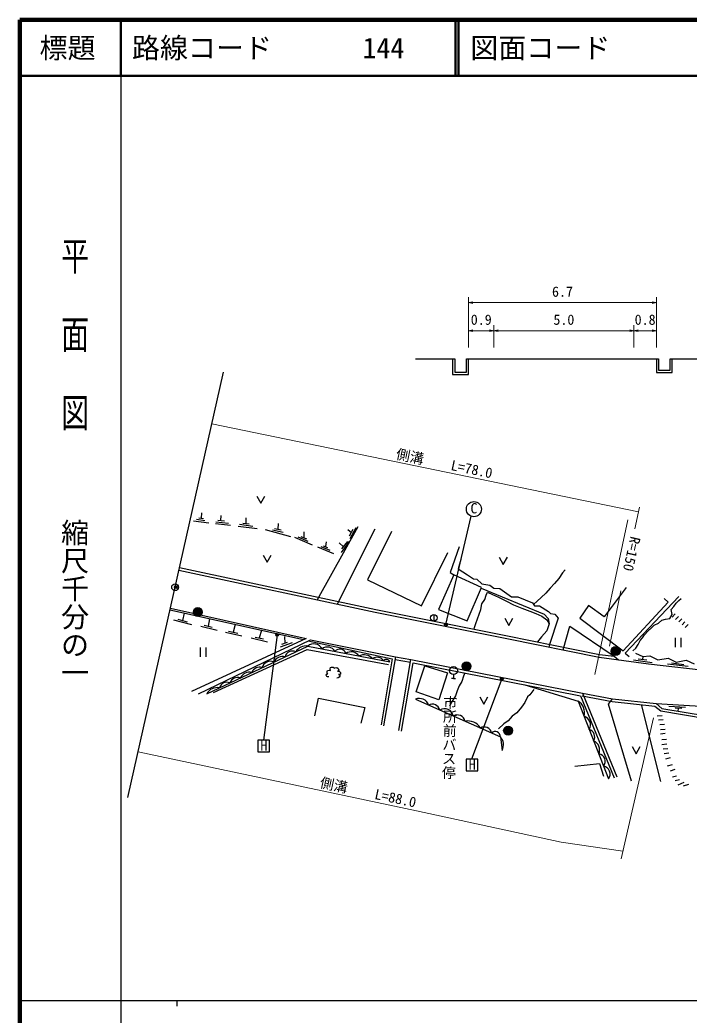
# Model space of a CAD drawing. Units: millimetres at full size, sheet at 1:1000, with parts at other scales. Extents: x 40000 to 680000, y 20000 to 380000.
# Drawn here: x 40000 to 159428, y 202409 to 380000 of the extents above; entities that cross this region are included whole.
import ezdxf
from ezdxf.enums import TextEntityAlignment as Align

# ---------------------------------------------------------------- set-up
doc = ezdxf.new("R2010")
doc.units = ezdxf.units.MM
doc.header["$LTSCALE"] = 1000
doc.header["$PDMODE"] = 32
doc.header["$PDSIZE"] = 500
for name, color, linetype, lineweight in [('M-BGD', 7, 'Continuous', 25), ('M-BGD-EXST', 7, 'Continuous', 25), ('M-BMK-HTXT', 7, 'Continuous', 13), ('M-BMK-OTRS', 5, 'Continuous', 25), ('M-BMK-SRVR', 3, 'Continuous', 25), ('M-STR-HTXT', 7, 'Continuous', 13), ('M-TTL', 2, 'Continuous', 140), ('M-TTL-BAND', 7, 'Continuous', 25), ('M-TTL-LINE', 7, 'Continuous', 50)]:
    doc.layers.add(name, color=color, linetype=linetype, lineweight=lineweight)
doc.layers.add('M-OTRS', color=6, linetype='Continuous')
doc.layers.add('M-TTL-TXT', color=7, linetype='Continuous')
doc.styles.add('@ＭＳ ゴシック', font='')
doc.styles.add('ＭＳ ゴシック', font='')
doc.styles.get('@ＭＳ ゴシック').set_extended_font_data('@MS Gothic')
doc.styles.get('ＭＳ ゴシック').set_extended_font_data('MS Gothic')

# ---------------------------------------------------------------- blocks, each defined once
blk = doc.blocks.new('open_arrow')
at = {"color": 0, "linetype": 'Continuous', "lineweight": -2}
blk.add_lwpolyline([(7.5, 1.25), (0, 0), (7.5, -1.25)], dxfattribs=at)

msp = doc.modelspace()

# ---------------------------------------------------------------- hatches: boundary and pattern name
at = {"layer": 'M-BGD'}
for points in [[(70975, 274126), (72372, 273815, 0.17259), (72552, 274320, 0.41421), (71752, 275120, 0.41421)], [(70975, 274126, 0.15522), (71230, 273714), (71968, 273550, 0.15466), (72372, 273815)], [(71230, 273714, 0.25102), (71968, 273550)], [(145526, 267367, 1), (147126, 267367, 0.41421), (146326, 268167, 0.41421)], [(118903, 264660, 1), (120503, 264660, 0.41421), (119703, 265460, 0.41421)], [(126335, 253187, 1), (127935, 253187, 0.41421), (127135, 253987, 0.41421)]]:
    msp.add_hatch(color=256, dxfattribs=at).paths.add_polyline_path(points)
at = {"layer": 'M-BGD-EXST'}
for points in [[(116291, 272127, 0.41421), (116041, 272377, 0.41421), (115791, 272127, 1)], [(86164, 270266, 0.41421), (85914, 270516, 0.41421), (85664, 270266, 1)], [(126260, 262412, 0.41421), (126010, 262662, 0.41421), (125760, 262412, 1)]]:
    msp.add_hatch(color=256, dxfattribs=at).paths.add_polyline_path(points)

# ---------------------------------------------------------------- linework, layer by layer
at = {"layer": 'M-BGD'}
for p, q in [((110619, 319543), (117231, 319543)), ((117231, 319543), (117231, 316712)), ((117231, 319543), (117631, 319543)), ((117631, 319543), (117631, 317112)), ((119685, 317112), (119685, 319543)), ((119685, 319543), (120085, 319543)), ((120085, 316712), (120085, 319543)), ((120085, 319543), (124585, 319543)), ((124585, 319543), (149585, 319543)), ((149585, 319543), (153585, 319543)), ((153585, 319543), (153585, 317099)), ((153585, 319543), (153985, 319543)), ((153985, 319543), (153985, 317499)), ((156028, 317499), (156028, 319543)), ((156028, 319543), (156428, 319543)), ((156428, 317099), (156428, 319543)), ((156428, 319543), (161931, 319543)), ((117231, 316712), (120085, 316712)), ((117631, 317112), (119685, 317112)), ((153585, 317099), (156428, 317099)), ((153985, 317499), (156028, 317499)), ((72414, 292053), (72348, 291104)), ((75885, 291560), (75788, 290686)), ((71003, 290589), (73731, 290235)), ((71545, 290891), (72981, 290646)), ((71923, 291156), (72773, 291052)), ((74883, 290106), (77614, 289813)), ((74949, 290455), (77246, 290219)), ((75308, 290739), (76509, 290606)), ((78939, 289680), (82333, 289255)), ((79204, 289992), (81548, 289670)), ((79771, 290218), (80887, 290086)), ((80338, 291153), (80329, 290152)), ((86107, 290151), (86031, 289121)), ((100305, 289540), (93047, 276520)), ((83791, 289046), (88290, 287827)), ((85058, 289027), (86977, 288564)), ((85427, 289263), (86636, 288980)), ((89597, 287731), (91364, 286985)), ((90154, 287835), (91166, 287410)), ((90646, 288619), (90660, 287623)), ((103315, 289136), (96612, 275756)), ((98538, 289077), (99162, 288533)), ((98822, 287933), (99502, 289132)), ((98940, 287483), (100036, 289402)), ((89030, 287694), (92168, 286305)), ((93115, 285944), (95950, 284782)), ((93682, 286039), (95298, 285396)), ((94126, 286171), (94892, 285869)), ((94637, 286860), (94509, 286020)), ((96965, 286667), (97767, 285996)), ((97418, 284969), (98840, 286912)), ((97441, 285606), (98533, 286913)), ((66779, 274702), (90621, 269408)), ((69304, 274141), (69016, 272828)), ((113862, 273890), (113862, 272690)), ((156915, 273985), (156391, 273416)), ((157512, 273556), (156988, 272987)), ((67407, 272945), (70612, 272136)), ((68159, 273046), (69873, 272610)), ((72288, 271784), (75201, 271102)), ((72890, 271996), (74315, 271607)), ((73809, 273141), (73603, 271801)), ((78396, 272122), (78083, 270751)), ((158136, 273148), (157612, 272579)), ((158687, 272598), (158163, 272029)), ((159267, 272126), (158743, 271557)), ((76682, 270755), (79612, 270083)), ((77249, 270941), (78878, 270569)), ((83095, 271079), (82709, 269697)), ((87242, 269989), (87267, 268785)), ((81288, 269728), (84183, 269038)), ((81969, 269870), (83448, 269525)), ((86528, 268151), (88647, 268922)), ((86769, 268609), (87764, 268962)), ((156970, 269728), (156970, 268051)), ((157970, 269728), (157970, 268051)), ((72158, 267999), (72158, 266322)), ((73158, 267999), (73158, 266322)), ((151155, 266403), (151094, 265881)), ((106943, 265849), (109681, 265391)), ((107026, 266342), (109763, 265884)), ((149483, 265807), (152842, 265338)), ((150310, 265980), (151879, 265782)), ((155573, 265103), (159241, 264646)), ((156277, 265288), (158475, 264979)), ((157107, 265404), (157075, 265176)), ((117384, 263188), (117384, 262488)), ((117384, 262488), (117034, 262488)), ((117384, 262488), (117734, 262488)), ((150872, 257824), (154342, 244071)), ((155836, 257535), (158778, 257340)), ((153749, 255803), (154594, 255882)), ((158107, 257148), (156941, 257202)), ((157478, 257177), (157447, 256581)), ((153960, 255078), (154805, 255157)), ((154211, 254273), (155055, 254352)), ((154303, 253363), (155148, 253442)), ((154317, 252622), (155161, 252701)), ((154567, 251593), (155412, 251672)), ((154581, 250707), (155425, 250786)), ((154792, 249916), (155637, 249995)), ((154977, 249109), (155822, 249188)), ((155294, 248159), (156099, 248370)), ((155597, 246893), (156442, 247117)), ((156138, 246023), (156943, 246300)), ((156455, 244901), (157168, 245099)), ((156970, 244265), (157696, 244463)), ((157498, 243500), (158528, 243948)), ((158448, 243328), (159372, 243632))]:
    msp.add_line(p, q, dxfattribs=at)
for points in [[(82260, 295041), (82976, 293746), (83692, 295041)], [(106291, 288692), (102027, 280081), (111670, 275463), (116375, 284973)], [(118413, 285981), (116762, 281400), (117461, 280969)], [(83386, 284508), (84101, 283213), (84817, 284508)], [(118673, 283727), (118205, 282017), (119903, 280982), (120929, 280260), (121575, 280222), (122449, 279349), (123837, 279102), (124578, 278589), (125623, 278551), (127732, 277051), (128854, 277051), (131457, 275968), (131856, 275417), (132749, 275417), (134365, 274411), (134674, 274064), (135462, 273968), (136038, 273238), (134517, 268569), (134419, 268079)], [(125560, 284133), (126275, 282838), (126991, 284133)], [(68375, 281807), (103412, 274298), (126913, 269589), (143374, 266277), (152191, 265121), (163648, 263758), (181663, 263275), (192829, 264004), (193024, 265199)], [(68480, 282296), (103514, 274788), (127011, 270079), (143456, 266771), (146056, 266430)], [(137327, 281862), (136822, 281339), (136173, 280294), (135414, 279425), (134620, 278596), (133845, 277731), (133016, 276920), (132294, 276271), (131657, 275693)], [(121051, 271274), (121153, 271602), (121364, 272310), (122250, 274789), (122443, 275791), (122983, 276582), (123219, 277349), (123455, 277871), (124356, 277450), (125401, 276970), (126850, 276254), (128089, 275622), (129550, 274997), (130999, 274509), (132095, 274054), (133124, 273598), (134037, 272934), (134465, 272239)], [(122341, 278617), (133573, 273939), (134278, 273191), (134465, 272239), (134050, 270951), (133107, 269885), (132367, 269002)], [(148168, 278723), (144245, 273464), (141465, 275501), (139934, 273250), (147689, 267434), (155707, 276117), (154966, 276721)], [(157574, 277078), (148017, 266973), (148752, 266391)], [(149411, 267438), (149919, 267889), (150314, 268523), (150695, 269242), (151132, 269749), (151485, 270271), (152148, 270993), (152713, 271486), (153192, 271965), (153940, 272374), (154574, 272867), (155225, 273082), (156000, 273152), (156409, 273885), (156240, 274759), (156691, 275351), (157114, 275929), (157622, 276380), (158017, 276732)], [(66856, 275046), (91108, 269633), (70625, 260161)], [(140421, 259828), (145776, 258822), (153524, 257992), (154555, 257113), (162513, 255791), (176701, 255886), (191202, 256592), (200556, 257079), (206529, 259496), (217794, 262342), (233952, 268076), (248886, 273821)], [(126529, 273256), (127245, 271960), (127960, 273256)], [(136942, 267571), (138136, 271829), (146056, 266430), (146850, 265821)], [(140338, 259386), (145710, 258376), (153338, 257560), (154358, 256690), (162477, 255341), (176713, 255436), (191224, 256143), (200655, 256634), (206670, 259067), (217924, 261910), (234108, 267654), (249049, 273402)], [(71846, 259745), (91856, 269394), (107026, 266342), (104899, 254000)], [(73344, 259764), (91384, 268251), (106005, 265424)], [(91445, 269196), (106450, 265974), (104454, 254210)], [(74562, 259958), (91246, 267664), (105799, 264979)], [(149887, 267018), (151176, 266405), (152423, 266528), (153876, 265833), (155716, 266099), (157107, 265404), (158886, 265731), (160338, 265117)], [(107636, 253175), (109764, 265887), (140421, 259828), (146502, 244955)], [(108129, 253092), (110172, 265297), (140060, 259389), (146040, 244766)], [(95117, 262763), (94914, 262742), (94767, 262849), (94661, 263082), (94737, 263264), (94879, 263320), (94970, 263315), (94838, 263441), (94813, 263740), (94909, 263928), (95198, 263963), (95405, 263882), (95365, 264196), (95421, 264439), (95628, 264505), (95907, 264495), (96069, 264368), (96094, 264267), (96201, 264368), (96576, 264434), (96804, 264272), (96890, 264004), (96788, 263857), (96667, 263806), (96966, 263806), (97204, 263573), (97209, 263264), (97077, 263178), (96880, 263178), (97092, 263056), (97092, 262920), (96971, 262687), (96819, 262585), (96540, 262535)], [(119385, 263476), (119148, 262877), (118843, 261936), (118384, 261160), (118066, 260294), (117710, 259366), (117111, 258309), (116653, 257559)], [(130118, 261355), (139628, 258456), (145048, 244543)], [(131721, 260521), (130996, 259567), (130576, 259198), (130117, 258218), (129505, 257334), (128703, 256355), (127850, 255769), (127150, 254942), (126373, 254408), (125418, 253492)], [(92607, 255796), (93308, 258935), (101571, 257293), (100846, 254516)], [(110599, 258774), (125753, 252047), (126052, 249632)], [(122107, 259204), (122822, 257909), (123538, 259204)], [(149154, 244181), (145025, 257911), (145776, 258822)], [(153524, 257992), (162466, 257462), (172188, 257462), (182528, 257256), (196787, 258125), (199285, 258179), (206892, 249933), (213743, 244283)], [(149284, 250343), (149999, 249048), (150715, 250343)], [(139011, 246859), (143429, 247281), (144160, 245024)]]:
    msp.add_lwpolyline(points, dxfattribs=at)
for points in [[(117461, 280969), (114719, 274796), (119829, 272751), (122390, 278731)], [(114747, 258692), (110722, 260079), (112253, 264762), (116303, 263468)]]:
    msp.add_lwpolyline(points, close=True, dxfattribs=at)
for centre, radius in [((71752, 274320), 800), ((113862, 273290), 600), ((146326, 267367), 800), ((119703, 264660), 800), ((117384, 263888), 700), ((127135, 253187), 800)]:
    msp.add_circle(centre, radius, dxfattribs=at)
for centre, radius, start, end in [((91043, 266185), 2095, 80.64896, 149.74491), ((92461, 267032), 1627, 26.65284, 131.45363), ((86866, 264764), 1639, 73.93668, 156.45719), ((88642, 266012), 1363, 64.26647, 166.1274), ((94874, 266524), 1566, 30.30952, 127.79695), ((97105, 266586), 1141, 17.81753, 140.28756), ((99128, 265628), 1608, 32.46004, 125.64644), ((101389, 264492), 2194, 43.78662, 114.31985), ((84722, 264029), 1530, 65.24595, 165.14791), ((103765, 264939), 1332, 31.63159, 126.47488), ((105400, 265262), 626, 14.91862, 143.18785), ((80969, 261811), 1798, 76.05033, 154.34354), ((82777, 263022), 1474, 71.5886, 158.80527), ((76942, 260434), 1378, 67.3805, 163.01337), ((78889, 261131), 1529, 72.49051, 157.90336), ((75294, 258580), 2281, 81.65416, 148.73971), ((111282, 257177), 1737, 18.99131, 113.12889), ((113580, 256479), 1424, 14.67489, 117.4453), ((138327, 256385), 2446, 344.70794, 57.86566), ((115786, 255485), 1588, 10.6807, 121.43949), ((118052, 254563), 1406, 11.95276, 120.16743), ((140253, 254212), 1588, 328.4084, 74.16521), ((119928, 252278), 2624, 31.13984, 100.98035), ((122855, 252467), 1353, 11.90553, 120.21467), ((124829, 252089), 924, 357.34809, 134.77211), ((141209, 252062), 1376, 329.3026, 73.271), ((124345, 250684), 1959, 330.0936, 44.06203), ((141677, 249723), 1785, 336.18911, 66.38449), ((143146, 247704), 1309, 319.80737, 82.76624), ((143842, 245408), 1484, 324.37033, 78.20327)]:
    msp.add_arc(centre, radius, start, end, dxfattribs=at)
at = {"layer": 'M-BGD-EXST'}
for p, q in [((116041, 272127), (120527, 291448)), ((85914, 270266), (83488, 251480)), ((126010, 262412), (120586, 248085)), ((84559, 251480), (82459, 251480)), ((82459, 251480), (82459, 249380)), ((84559, 249380), (84559, 251480)), ((82459, 249380), (84559, 249380)), ((121743, 248085), (119643, 248085)), ((119643, 248085), (119643, 245985)), ((121743, 245985), (121743, 248085)), ((119643, 245985), (121743, 245985))]:
    msp.add_line(p, q, dxfattribs=at)
for centre, radius in [((121024, 292703), 1350), ((116041, 272127), 250), ((85914, 270266), 250), ((126010, 262412), 250)]:
    msp.add_circle(centre, radius, dxfattribs=at)
at = {"layer": 'M-BMK-OTRS'}
msp.add_line((59256, 241217), (76310, 317126), dxfattribs=at)
at = {"layer": 'M-BMK-SRVR'}
msp.add_circle((67690, 278760), 600, dxfattribs=at)
at = {"layer": 'M-OTRS'}
msp.add_point((67841, 278790), dxfattribs=at)
at = {"layer": 'M-STR-HTXT'}
for p, q in [((120085, 321543), (120085, 330543)), ((153585, 321543), (153585, 330543)), ((120085, 329543), (153585, 329543)), ((120085, 321543), (120085, 325543)), ((124585, 321543), (124585, 325543)), ((124585, 321543), (124585, 325543)), ((149585, 321543), (149585, 325543)), ((149585, 321543), (149585, 325543)), ((153585, 321543), (153585, 325543)), ((120085, 324543), (124585, 324543)), ((124585, 324543), (149585, 324543)), ((149585, 324543), (153585, 324543)), ((150401, 292192), (74241, 307917)), ((149752, 289193), (150589, 293059)), ((142628, 263208), (148499, 290804)), ((145201, 268249), (147273, 278090)), ((147294, 230298), (153066, 255453))]:
    msp.add_line(p, q, dxfattribs=at)
msp.add_lwpolyline([(147601, 231634), (136626, 233278), (110802, 238830), (61088, 249372)], dxfattribs=at)
at = {"layer": 'M-TTL'}
for p, q in [((40000, 380000), (40000, 20000)), ((680000, 380000), (40000, 380000))]:
    msp.add_line(p, q, dxfattribs=at)
at = {"layer": 'M-TTL-BAND'}
for p, q in [((58000, 370000), (58000, 20000)), ((40000, 205000), (579000, 205000)), ((68000, 205000), (68000, 204000))]:
    msp.add_line(p, q, dxfattribs=at)
at = {"layer": 'M-TTL-LINE'}
for p, q in [((58000, 380000), (58000, 370000)), ((117750, 380000), (117750, 370000)), ((118250, 380000), (118250, 370000)), ((40000, 370000), (680000, 370000))]:
    msp.add_line(p, q, dxfattribs=at)

# ---------------------------------------------------------------- block references
at = {"layer": 'M-STR-HTXT', "xscale": 100, "yscale": 100}
for p in [(120085, 329543), (120085, 324543), (124585, 324543), (149585, 324543)]:
    msp.add_blockref('open_arrow', p, dxfattribs=at)
at = {"layer": 'M-STR-HTXT', "xscale": 100, "yscale": 100, "rotation": 180}
for p in [(153585, 329543), (124585, 324543), (149585, 324543), (153585, 324543)]:
    msp.add_blockref('open_arrow', p, dxfattribs=at)

# ---------------------------------------------------------------- texts
at = {"layer": 'M-BGD-EXST', "style": 'ＭＳ ゴシック'}
msp.add_text('C', height=1833, rotation=358.508, dxfattribs=at).set_placement((120369, 291410), align=Align.BOTTOM_LEFT)
for p in [(82912, 249072), (120096, 245677)]:
    msp.add_text('H', height=1833, dxfattribs=at).set_placement(p, align=Align.BOTTOM_LEFT)
at = {"layer": 'M-BMK-HTXT', "style": '@ＭＳ ゴシック'}
msp.add_text('市所前バス停', height=1833, rotation=268.799, dxfattribs=at).set_placement((115344, 259469), align=Align.BOTTOM_LEFT)
at = {"layer": 'M-STR-HTXT', "style": 'ＭＳ ゴシック'}
for s, p in [('6.7', (134960, 330043)), ('0.9', (120460, 325043)), ('5.0', (135210, 325043)), ('0.8', (149710, 325043))]:
    msp.add_text(s, height=1833, dxfattribs=at).set_placement(p, align=Align.BOTTOM_LEFT)
for s, rotation, p in [('側溝\u3000\u3000L=78.0', 348.333, (106883, 301177)), ('R=150', 257.132, (148461, 288067)), ('側溝\u3000\u3000L=88.0', 347.979, (93289, 242544))]:
    msp.add_text(s, height=1833, rotation=rotation, dxfattribs=at).set_placement(p, align=Align.BOTTOM_LEFT)
at = {"layer": 'M-TTL-BAND', "style": '@ＭＳ ゴシック', "width": 1.4}
msp.add_text('平  面  図', height=3666, rotation=270, dxfattribs=at).set_placement((49777, 306475), align=Align.MIDDLE_RIGHT)
at = {"layer": 'M-TTL-BAND', "style": '@ＭＳ ゴシック'}
msp.add_text('縮尺千分の一', height=3666, rotation=270, dxfattribs=at).set_placement((49777, 261030), align=Align.MIDDLE_RIGHT)
at = {"layer": 'M-TTL-TXT', "style": 'ＭＳ ゴシック'}
msp.add_text('標題', height=3666, dxfattribs=at).set_placement((48500, 375000), align=Align.MIDDLE_CENTER)
for s, p in [('路線コード', (60000, 375000)), ('144', (101142, 375000)), ('図面コード', (120380, 375000))]:
    msp.add_text(s, height=3666, dxfattribs=at).set_placement(p, align=Align.MIDDLE_LEFT)

doc.saveas('drawing.dxf')
